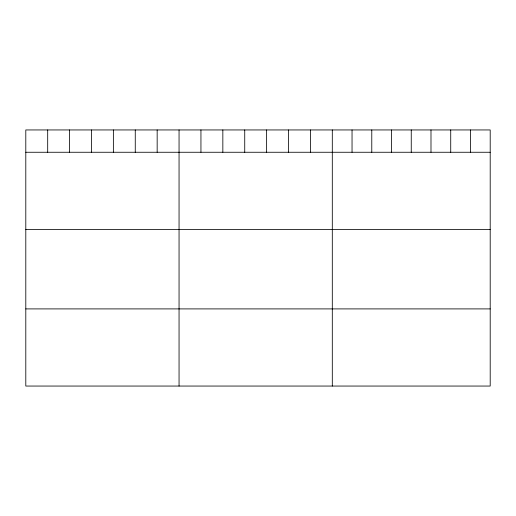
<?xml version="1.0" encoding="UTF-8"?>
<svg xmlns="http://www.w3.org/2000/svg" width="516" height="516" viewBox="0 0 516 516"><rect width="100%" height="100%" fill="white"/><g stroke="black" fill="none" stroke-linecap="round" stroke-linejoin="round"><path stroke-width="0.77" d="M490.2 152.259L490.2 386.052L25.8 386.052L25.8 129.948L490.2 129.948L490.2 152.259L25.8 152.259M25.8 229.414L490.2 229.414M25.8 308.903L490.2 308.903M470.463 129.948L470.463 152.259M450.726 129.948L450.726 152.259M430.989 129.948L430.989 152.259M411.252 129.948L411.252 152.259M391.515 129.948L391.515 152.259M371.778 129.948L371.778 152.259M352.041 129.948L352.041 152.259M332.304 129.948L332.304 386.052M310.413 129.948L310.413 152.259M288.515 129.948L288.515 152.259M266.624 129.948L266.624 152.259M244.732 129.948L244.732 152.259M222.841 129.948L222.841 152.259M200.943 129.948L200.943 152.259M179.052 129.948L179.052 386.052M157.161 129.948L157.161 152.259M135.263 129.948L135.263 152.259M113.372 129.948L113.372 152.259M91.48 129.948L91.48 152.259M69.589 129.948L69.589 152.259M47.691 129.948L47.691 152.259"/></g></svg>
